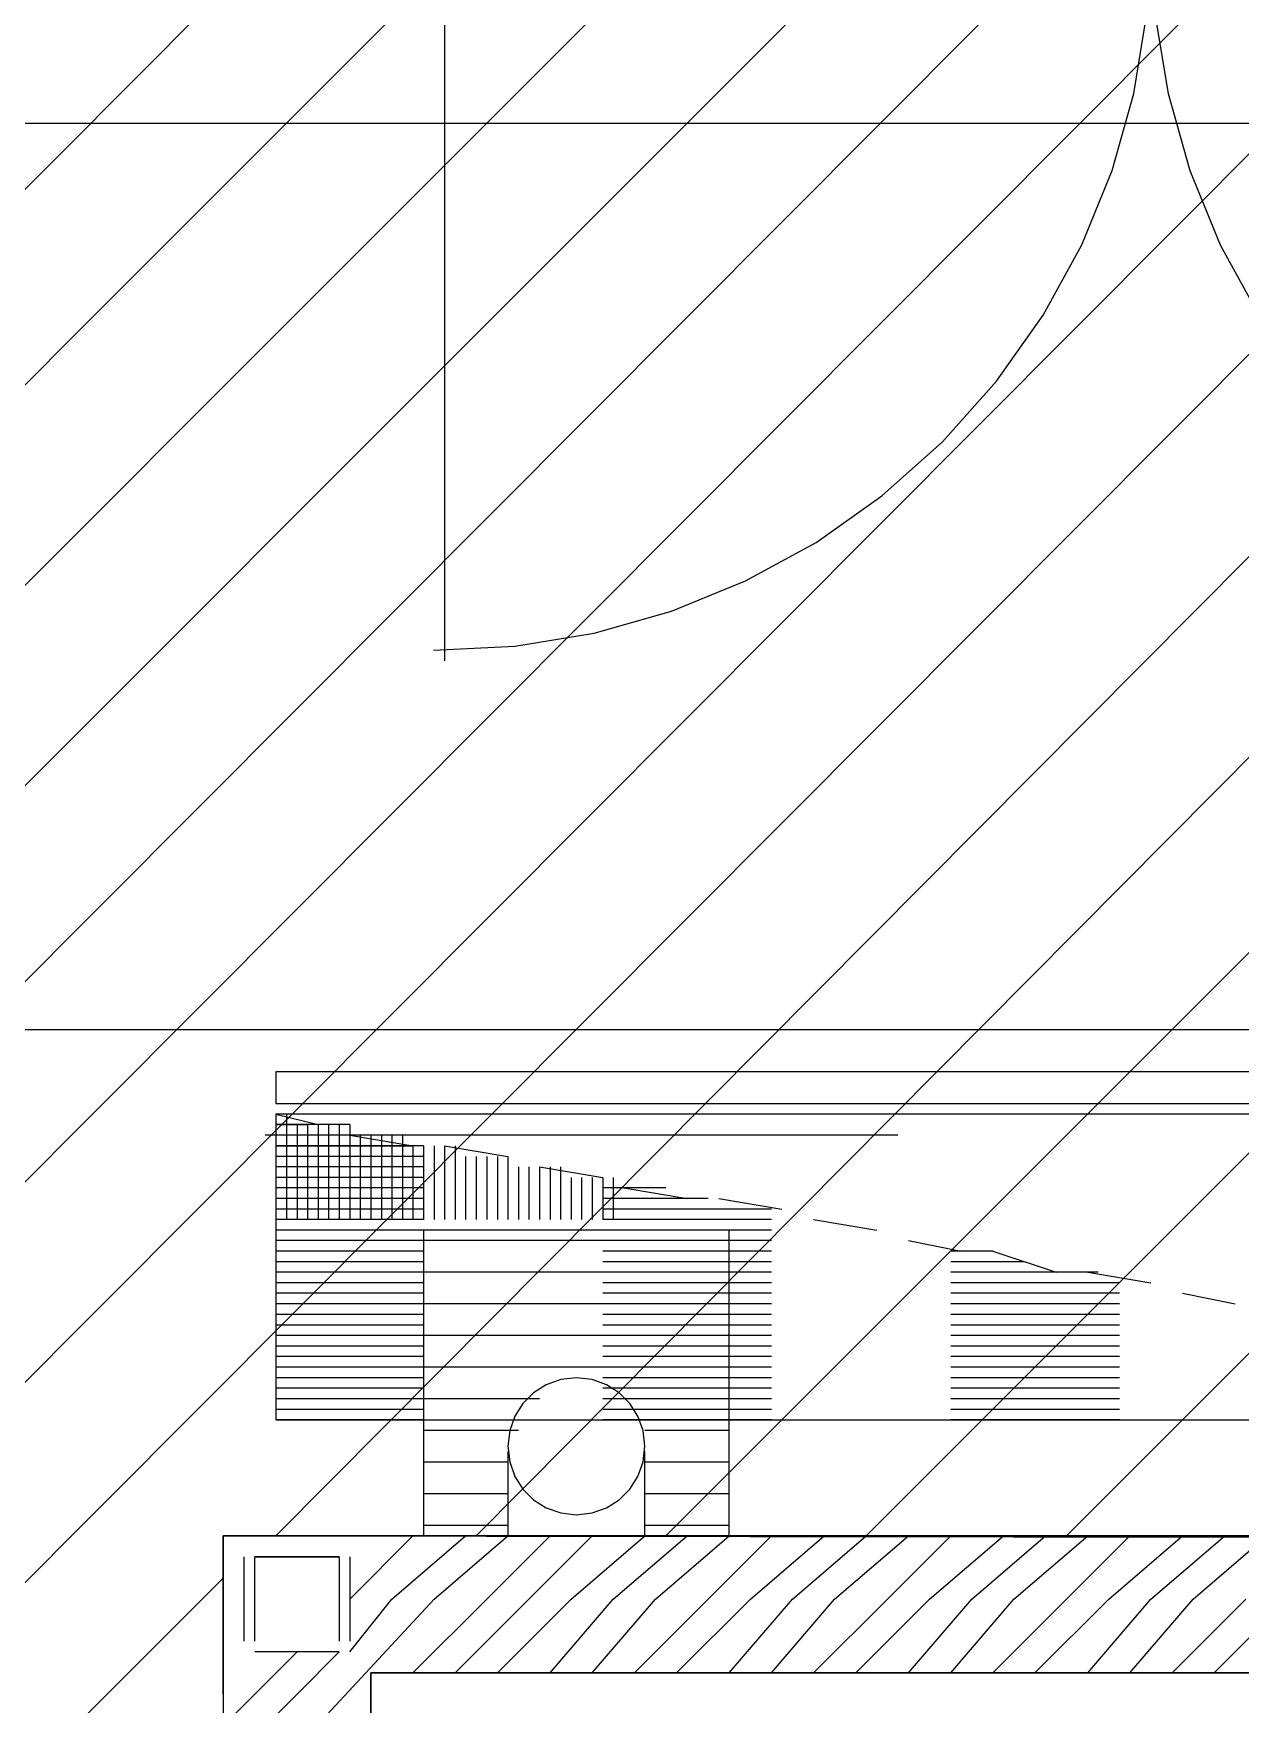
# Model space of a CAD drawing. Header units: metres. Extents: x 1 to 213, y 1 to 147.
# Drawn here: x 72.027 to 73.238, y 98.266 to 99.944 of the extents above; entities that cross this region are included whole.
import ezdxf

# ---------------------------------------------------------------- set-up
doc = ezdxf.new("R2010")
doc.units = ezdxf.units.M
doc.layers.add('00-BASE-ARQUITECTURA', color=8, linetype='Continuous')

msp = doc.modelspace()

# ---------------------------------------------------------------- linework, layer by layer
at = {"layer": '00-BASE-ARQUITECTURA'}
for points in [[(70.7249, 98.4884), (73.159, 100.9332)], [(70.7249, 98.2979), (73.3601, 100.9332)], [(70.7249, 98.0969), (73.5612, 100.9332)], [(70.7249, 97.8958), (73.7623, 100.9332)], [(70.7249, 97.6947), (73.9528, 100.9332)], [(70.7249, 97.4936), (73.9528, 100.7321)], [(70.7249, 97.2925), (73.9528, 100.531)], [(70.7249, 97.0915), (73.9528, 100.3299)], [(72.27, 98.4355), (73.9528, 100.1289)], [(72.4282, 99.3246), (72.5097, 99.3285), (72.5895, 99.3416), (72.6671, 99.3636), (72.7415, 99.3941), (72.8122, 99.4328), (72.8783, 99.4795), (72.9392, 99.5338), (72.9935, 99.5947), (73.0402, 99.6608), (73.0789, 99.7315), (73.1094, 99.8059), (73.1313, 99.8834), (73.1444, 99.9633), (73.1484, 100.0448)], [(73.1485, 100.0448), (73.1524, 99.9633), (73.1656, 99.8834), (73.1875, 99.8059), (73.218, 99.7315), (73.2567, 99.6608), (73.3034, 99.5947), (73.3577, 99.5338), (73.4186, 99.4795), (73.4847, 99.4328), (73.5554, 99.3941), (73.6298, 99.3636), (73.7073, 99.3416), (73.7872, 99.3285), (73.8687, 99.3246)], [(72.4394, 100.0336), (72.4394, 99.3139)], [(72.4711, 98.4355), (73.9528, 99.9278)], [(71.2223, 99.8537), (84.3456, 99.8537)], [(71.2223, 99.8537), (74.4184, 99.8537)], [(71.2223, 99.8537), (84.3456, 99.8537)], [(72.6616, 98.4355), (73.9528, 99.7267)], [(72.8627, 98.4355), (73.9528, 99.5256)], [(73.0638, 98.4355), (74.0692, 99.441)], [(77.6252, 98.9435), (70.9471, 98.9435)], [(72.27, 98.8589), (72.27, 98.8483), (72.27, 98.8377), (72.27, 98.8271), (72.27, 98.8165), (72.27, 98.8059), (72.27, 98.7954), (72.27, 98.7848), (72.27, 98.7742), (72.27, 98.7636), (72.27, 98.753)], [(72.27, 98.8589), (72.3124, 98.8483)], [(72.2806, 98.8589), (72.2806, 98.8483), (72.2806, 98.8377), (72.2806, 98.8271), (72.2806, 98.8165), (72.2806, 98.8059), (72.2806, 98.7954), (72.2806, 98.7848), (72.2806, 98.7742), (72.2806, 98.7636), (72.2806, 98.753)], [(72.2806, 98.8589), (72.2806, 98.8483), (72.2806, 98.8377), (72.2806, 98.8271), (72.2806, 98.8165), (72.2806, 98.8059), (72.2806, 98.7954), (72.2806, 98.7848), (72.2806, 98.7742), (72.2806, 98.7636), (72.2806, 98.753)], [(72.8944, 98.8377), (72.2594, 98.8377)], [(72.3441, 98.8483), (72.3335, 98.8483), (72.3229, 98.8483), (72.3124, 98.8483), (72.3018, 98.8483), (72.2912, 98.8483), (72.2806, 98.8483), (72.27, 98.8483), (72.2806, 98.8483), (72.2912, 98.8483), (72.3018, 98.8483)], [(72.3759, 98.8377), (72.3653, 98.8377), (72.3547, 98.8377), (72.3441, 98.8377), (72.3335, 98.8377), (72.3229, 98.8377), (72.3124, 98.8377), (72.3018, 98.8377), (72.2912, 98.8377), (72.2806, 98.8377), (72.27, 98.8377)], [(72.2912, 98.8483), (72.2912, 98.8377), (72.2912, 98.8271), (72.2912, 98.8165), (72.2912, 98.8059), (72.2912, 98.7954), (72.2912, 98.7848), (72.2912, 98.7742), (72.2912, 98.7636), (72.2912, 98.753)], [(72.3018, 98.8483), (72.3018, 98.8377), (72.3018, 98.8271), (72.3018, 98.8165), (72.3018, 98.8059), (72.3018, 98.7954), (72.3018, 98.7848), (72.3018, 98.7742), (72.3018, 98.7636), (72.3018, 98.753)], [(72.3018, 98.8483), (72.3018, 98.8377), (72.3018, 98.8271), (72.3018, 98.8165), (72.3018, 98.8059), (72.3018, 98.7954), (72.3018, 98.7848), (72.3018, 98.7742), (72.3018, 98.7636), (72.3018, 98.753)], [(72.3124, 98.8483), (72.3124, 98.8377), (72.3124, 98.8271), (72.3124, 98.8165), (72.3124, 98.8059), (72.3124, 98.7954), (72.3124, 98.7848), (72.3124, 98.7742), (72.3124, 98.7636), (72.3124, 98.753)], [(72.3229, 98.8483), (72.3229, 98.8377), (72.3229, 98.8271), (72.3229, 98.8165), (72.3229, 98.8059), (72.3229, 98.7954), (72.3229, 98.7848), (72.3229, 98.7742), (72.3229, 98.7636), (72.3229, 98.753)], [(72.3229, 98.8483), (72.3229, 98.8377), (72.3229, 98.8271), (72.3229, 98.8165), (72.3229, 98.8059), (72.3229, 98.7954), (72.3229, 98.7848), (72.3229, 98.7742), (72.3229, 98.7636), (72.3229, 98.753)], [(72.3335, 98.8483), (72.3335, 98.8377), (72.3335, 98.8271), (72.3335, 98.8165), (72.3335, 98.8059), (72.3335, 98.7954), (72.3335, 98.7848), (72.3335, 98.7742), (72.3335, 98.7636), (72.3335, 98.753)], [(72.3441, 98.8483), (72.3441, 98.8377), (72.3441, 98.8271), (72.3441, 98.8165), (72.3441, 98.8059), (72.3441, 98.7954), (72.3441, 98.7848), (72.3441, 98.7742), (72.3441, 98.7636), (72.3441, 98.753)], [(72.3441, 98.8377), (72.3441, 98.8271), (72.3441, 98.8165), (72.3441, 98.8059), (72.3441, 98.7954), (72.3441, 98.7848), (72.3441, 98.7742), (72.3441, 98.7636), (72.3441, 98.753)], [(72.3441, 98.8377), (72.4076, 98.8271)], [(72.3547, 98.8377), (72.3547, 98.8271), (72.3547, 98.8165), (72.3547, 98.8059), (72.3547, 98.7954), (72.3547, 98.7848), (72.3547, 98.7742), (72.3547, 98.7636), (72.3547, 98.753)], [(72.3653, 98.8377), (72.3653, 98.8271), (72.3653, 98.8165), (72.3653, 98.8059), (72.3653, 98.7954), (72.3653, 98.7848), (72.3653, 98.7742), (72.3653, 98.7636), (72.3653, 98.753)], [(72.3653, 98.8377), (72.3653, 98.8271), (72.3653, 98.8165), (72.3653, 98.8059), (72.3653, 98.7954), (72.3653, 98.7848), (72.3653, 98.7742), (72.3653, 98.7636), (72.3653, 98.753)], [(72.3759, 98.8377), (72.3759, 98.8271), (72.3759, 98.8165), (72.3759, 98.8059), (72.3759, 98.7954), (72.3759, 98.7848), (72.3759, 98.7742), (72.3759, 98.7636), (72.3759, 98.753)], [(72.3864, 98.8377), (72.3864, 98.8271), (72.3864, 98.8165), (72.3864, 98.8059), (72.3864, 98.7954), (72.3864, 98.7848), (72.3864, 98.7742), (72.3864, 98.7636), (72.3864, 98.753)], [(72.3864, 98.8377), (72.3864, 98.8271), (72.3864, 98.8165), (72.3864, 98.8059), (72.3864, 98.7954), (72.3864, 98.7848), (72.3864, 98.7742), (72.3864, 98.7636), (72.3864, 98.753)], [(72.397, 98.8377), (72.397, 98.8271), (72.397, 98.8165), (72.397, 98.8059), (72.397, 98.7954), (72.397, 98.7848), (72.397, 98.7742), (72.397, 98.7636), (72.397, 98.753)], [(72.4182, 98.8271), (72.4076, 98.8271), (72.397, 98.8271), (72.3864, 98.8271), (72.3759, 98.8271), (72.3653, 98.8271), (72.3547, 98.8271), (72.3441, 98.8271), (72.3335, 98.8271), (72.3229, 98.8271), (72.3124, 98.8271), (72.3018, 98.8271), (72.2912, 98.8271), (72.2806, 98.8271), (72.27, 98.8271), (72.2806, 98.8271), (72.2912, 98.8271), (72.3018, 98.8271), (72.3124, 98.8271), (72.3229, 98.8271), (72.3335, 98.8271), (72.3441, 98.8271), (72.3547, 98.8271), (72.3653, 98.8271), (72.3759, 98.8271), (72.3864, 98.8271), (72.397, 98.8271), (72.4076, 98.8271)], [(72.4076, 98.8271), (72.4076, 98.8165), (72.4076, 98.8059), (72.4076, 98.7954), (72.4076, 98.7848), (72.4076, 98.7742), (72.4076, 98.7636), (72.4076, 98.753)], [(72.4076, 98.8271), (72.4076, 98.8165), (72.4076, 98.8059), (72.4076, 98.7954), (72.4076, 98.7848), (72.4076, 98.7742), (72.4076, 98.7636), (72.4076, 98.753)], [(72.4182, 98.8271), (72.4182, 98.8165), (72.4182, 98.8059), (72.4182, 98.7954), (72.4182, 98.7848), (72.4182, 98.7742), (72.4182, 98.7636), (72.4182, 98.753)], [(72.4182, 98.8271), (72.4182, 98.8165), (72.4182, 98.8059), (72.4182, 98.7954), (72.4182, 98.7848), (72.4182, 98.7742), (72.4182, 98.7636), (72.4182, 98.753)], [(72.4288, 98.8271), (72.4288, 98.8165), (72.4288, 98.8059), (72.4288, 98.7954), (72.4288, 98.7848), (72.4288, 98.7742), (72.4288, 98.7636), (72.4288, 98.753)], [(72.4394, 98.8271), (72.4394, 98.8165), (72.4394, 98.8059), (72.4394, 98.7954), (72.4394, 98.7848), (72.4394, 98.7742), (72.4394, 98.7636), (72.4394, 98.753)], [(72.4394, 98.8271), (72.4394, 98.8165), (72.4394, 98.8059), (72.4394, 98.7954), (72.4394, 98.7848), (72.4394, 98.7742), (72.4394, 98.7636), (72.4394, 98.753)], [(72.4394, 98.8271), (72.5029, 98.8165)], [(72.4499, 98.8271), (72.4499, 98.8165), (72.4499, 98.8059), (72.4499, 98.7954), (72.4499, 98.7848), (72.4499, 98.7742), (72.4499, 98.7636), (72.4499, 98.753)], [(72.4182, 98.8165), (72.4076, 98.8165), (72.397, 98.8165), (72.3864, 98.8165), (72.3759, 98.8165), (72.3653, 98.8165), (72.3547, 98.8165), (72.3441, 98.8165), (72.3335, 98.8165), (72.3229, 98.8165), (72.3124, 98.8165), (72.3018, 98.8165), (72.2912, 98.8165), (72.2806, 98.8165), (72.27, 98.8165)], [(72.4182, 98.8059), (72.4076, 98.8059), (72.397, 98.8059), (72.3864, 98.8059), (72.3759, 98.8059), (72.3653, 98.8059), (72.3547, 98.8059), (72.3441, 98.8059), (72.3335, 98.8059), (72.3229, 98.8059), (72.3124, 98.8059), (72.3018, 98.8059), (72.2912, 98.8059), (72.2806, 98.8059), (72.27, 98.8059)], [(72.4182, 98.8059), (72.4076, 98.8059), (72.397, 98.8059), (72.3864, 98.8059), (72.3759, 98.8059), (72.3653, 98.8059), (72.3547, 98.8059), (72.3441, 98.8059), (72.3335, 98.8059), (72.3229, 98.8059), (72.3124, 98.8059), (72.3018, 98.8059), (72.2912, 98.8059), (72.2806, 98.8059), (72.27, 98.8059)], [(72.4605, 98.8165), (72.4605, 98.8059), (72.4605, 98.7954), (72.4605, 98.7848), (72.4605, 98.7742), (72.4605, 98.7636), (72.4605, 98.753)], [(72.4605, 98.8165), (72.4605, 98.8059), (72.4605, 98.7954), (72.4605, 98.7848), (72.4605, 98.7742), (72.4605, 98.7636), (72.4605, 98.753)], [(72.4711, 98.8165), (72.4711, 98.8059), (72.4711, 98.7954), (72.4711, 98.7848), (72.4711, 98.7742), (72.4711, 98.7636), (72.4711, 98.753)], [(72.4817, 98.8165), (72.4817, 98.8059), (72.4817, 98.7954), (72.4817, 98.7848), (72.4817, 98.7742), (72.4817, 98.7636), (72.4817, 98.753)], [(72.4817, 98.8165), (72.4817, 98.8059), (72.4817, 98.7954), (72.4817, 98.7848), (72.4817, 98.7742), (72.4817, 98.7636), (72.4817, 98.753)], [(72.4923, 98.8165), (72.4923, 98.8059), (72.4923, 98.7954), (72.4923, 98.7848), (72.4923, 98.7742), (72.4923, 98.7636), (72.4923, 98.753)], [(72.5029, 98.8165), (72.5029, 98.8059), (72.5029, 98.7954), (72.5029, 98.7848), (72.5029, 98.7742), (72.5029, 98.7636), (72.5029, 98.753)], [(72.5029, 98.8059), (72.5029, 98.7954), (72.5029, 98.7848), (72.5029, 98.7742), (72.5029, 98.7636), (72.5029, 98.753)], [(72.5134, 98.8059), (72.5134, 98.7954), (72.5134, 98.7848), (72.5134, 98.7742), (72.5134, 98.7636), (72.5134, 98.753)], [(72.524, 98.8059), (72.524, 98.7954), (72.524, 98.7848), (72.524, 98.7742), (72.524, 98.7636), (72.524, 98.753)], [(72.524, 98.8059), (72.524, 98.7954), (72.524, 98.7848), (72.524, 98.7742), (72.524, 98.7636), (72.524, 98.753)], [(72.5346, 98.8059), (72.5346, 98.7954), (72.5346, 98.7848), (72.5346, 98.7742), (72.5346, 98.7636), (72.5346, 98.753)], [(72.5346, 98.8059), (72.5981, 98.7954)], [(72.5452, 98.8059), (72.5452, 98.7954), (72.5452, 98.7848), (72.5452, 98.7742), (72.5452, 98.7636), (72.5452, 98.753)], [(72.5452, 98.8059), (72.5452, 98.7954), (72.5452, 98.7848), (72.5452, 98.7742), (72.5452, 98.7636), (72.5452, 98.753)], [(72.5558, 98.8059), (72.5558, 98.7954), (72.5558, 98.7848), (72.5558, 98.7742), (72.5558, 98.7636), (72.5558, 98.753)], [(72.4182, 98.7954), (72.4076, 98.7954), (72.397, 98.7954), (72.3864, 98.7954), (72.3759, 98.7954), (72.3653, 98.7954), (72.3547, 98.7954), (72.3441, 98.7954), (72.3335, 98.7954), (72.3229, 98.7954), (72.3124, 98.7954), (72.3018, 98.7954), (72.2912, 98.7954), (72.2806, 98.7954), (72.27, 98.7954)], [(72.5664, 98.7954), (72.5664, 98.7848), (72.5664, 98.7742), (72.5664, 98.7636), (72.5664, 98.753)], [(72.5664, 98.7954), (72.5664, 98.7848), (72.5664, 98.7742), (72.5664, 98.7636), (72.5664, 98.753)], [(72.5769, 98.7954), (72.5769, 98.7848), (72.5769, 98.7742), (72.5769, 98.7636), (72.5769, 98.753)], [(72.5875, 98.7954), (72.5875, 98.7848), (72.5875, 98.7742), (72.5875, 98.7636), (72.5875, 98.753)], [(72.5875, 98.7954), (72.5875, 98.7848), (72.5875, 98.7742), (72.5875, 98.7636), (72.5875, 98.753)], [(72.5981, 98.7954), (72.5981, 98.7848), (72.5981, 98.7742), (72.5981, 98.7636), (72.5981, 98.753)], [(72.6087, 98.7954), (72.6087, 98.7848), (72.6087, 98.7742), (72.6087, 98.7636), (72.6087, 98.753)], [(72.6087, 98.7954), (72.6087, 98.7848), (72.6087, 98.7742), (72.6087, 98.7636), (72.6087, 98.753)], [(72.4182, 98.7848), (72.4076, 98.7848), (72.397, 98.7848), (72.3864, 98.7848), (72.3759, 98.7848), (72.3653, 98.7848), (72.3547, 98.7848), (72.3441, 98.7848), (72.3335, 98.7848), (72.3229, 98.7848), (72.3124, 98.7848), (72.3018, 98.7848), (72.2912, 98.7848), (72.2806, 98.7848), (72.27, 98.7848)], [(72.4182, 98.7848), (72.4076, 98.7848), (72.397, 98.7848), (72.3864, 98.7848), (72.3759, 98.7848), (72.3653, 98.7848), (72.3547, 98.7848), (72.3441, 98.7848), (72.3335, 98.7848), (72.3229, 98.7848), (72.3124, 98.7848), (72.3018, 98.7848), (72.2912, 98.7848), (72.2806, 98.7848), (72.27, 98.7848)], [(72.4182, 98.7742), (72.4076, 98.7742), (72.397, 98.7742), (72.3864, 98.7742), (72.3759, 98.7742), (72.3653, 98.7742), (72.3547, 98.7742), (72.3441, 98.7742), (72.3335, 98.7742), (72.3229, 98.7742), (72.3124, 98.7742), (72.3018, 98.7742), (72.2912, 98.7742), (72.2806, 98.7742), (72.27, 98.7742)], [(72.6616, 98.7848), (72.651, 98.7848), (72.6404, 98.7848), (72.6299, 98.7848), (72.6193, 98.7848), (72.6087, 98.7848), (72.5981, 98.7848)], [(72.7039, 98.7742), (72.6934, 98.7742), (72.6828, 98.7742), (72.6722, 98.7742), (72.6616, 98.7742), (72.651, 98.7742), (72.6404, 98.7742), (72.6299, 98.7742), (72.6193, 98.7742), (72.6087, 98.7742), (72.5981, 98.7742)], [(72.6193, 98.7848), (72.6828, 98.7742)], [(72.7145, 98.7742), (72.778, 98.7636)], [(72.4182, 98.7636), (72.4076, 98.7636), (72.397, 98.7636), (72.3864, 98.7636), (72.3759, 98.7636), (72.3653, 98.7636), (72.3547, 98.7636), (72.3441, 98.7636), (72.3335, 98.7636), (72.3229, 98.7636), (72.3124, 98.7636), (72.3018, 98.7636), (72.2912, 98.7636), (72.2806, 98.7636), (72.27, 98.7636)], [(72.4182, 98.7636), (72.4076, 98.7636), (72.397, 98.7636), (72.3864, 98.7636), (72.3759, 98.7636), (72.3653, 98.7636), (72.3547, 98.7636), (72.3441, 98.7636), (72.3335, 98.7636), (72.3229, 98.7636), (72.3124, 98.7636), (72.3018, 98.7636), (72.2912, 98.7636), (72.2806, 98.7636), (72.27, 98.7636)], [(72.4182, 98.753), (72.4076, 98.753), (72.397, 98.753), (72.3864, 98.753), (72.3759, 98.753), (72.3653, 98.753), (72.3547, 98.753), (72.3441, 98.753), (72.3335, 98.753), (72.3229, 98.753), (72.3124, 98.753), (72.3018, 98.753), (72.2912, 98.753), (72.2806, 98.753), (72.27, 98.753)], [(72.7674, 98.7636), (72.7569, 98.7636), (72.7463, 98.7636), (72.7357, 98.7636), (72.7251, 98.7636), (72.7145, 98.7636), (72.7039, 98.7636), (72.6934, 98.7636), (72.6828, 98.7636), (72.6722, 98.7636), (72.6616, 98.7636), (72.651, 98.7636), (72.6404, 98.7636), (72.6299, 98.7636), (72.6193, 98.7636), (72.6087, 98.7636), (72.5981, 98.7636)], [(72.7357, 98.7636), (72.7251, 98.7636), (72.7145, 98.7636), (72.7039, 98.7636), (72.6934, 98.7636), (72.6828, 98.7636), (72.6722, 98.7636), (72.6616, 98.7636), (72.651, 98.7636), (72.6404, 98.7636), (72.6299, 98.7636), (72.6193, 98.7636), (72.6087, 98.7636), (72.5981, 98.7636)], [(72.7674, 98.753), (72.7569, 98.753), (72.7463, 98.753), (72.7357, 98.753), (72.7251, 98.753), (72.7145, 98.753), (72.7039, 98.753), (72.6934, 98.753), (72.6828, 98.753), (72.6722, 98.753), (72.6616, 98.753), (72.651, 98.753), (72.6404, 98.753), (72.6299, 98.753), (72.6193, 98.753), (72.6087, 98.753), (72.5981, 98.753)], [(72.8098, 98.753), (72.8733, 98.7424)], [(72.4182, 98.7424), (72.4076, 98.7424), (72.397, 98.7424), (72.3864, 98.7424), (72.3759, 98.7424), (72.3653, 98.7424), (72.3547, 98.7424), (72.3441, 98.7424), (72.3335, 98.7424), (72.3229, 98.7424), (72.3124, 98.7424), (72.3018, 98.7424), (72.2912, 98.7424), (72.2806, 98.7424), (72.27, 98.7424)], [(72.4182, 98.7424), (72.4076, 98.7424), (72.397, 98.7424), (72.3864, 98.7424), (72.3759, 98.7424), (72.3653, 98.7424), (72.3547, 98.7424), (72.3441, 98.7424), (72.3335, 98.7424), (72.3229, 98.7424), (72.3124, 98.7424), (72.3018, 98.7424), (72.2912, 98.7424), (72.2806, 98.7424), (72.27, 98.7424)], [(72.7674, 98.7424), (72.7569, 98.7424), (72.7463, 98.7424), (72.7357, 98.7424), (72.7251, 98.7424), (72.7145, 98.7424), (72.7039, 98.7424), (72.6934, 98.7424), (72.6828, 98.7424), (72.6722, 98.7424), (72.6616, 98.7424), (72.651, 98.7424), (72.6404, 98.7424), (72.6299, 98.7424), (72.6193, 98.7424), (72.6087, 98.7424), (72.5981, 98.7424)], [(72.7674, 98.7424), (72.7569, 98.7424), (72.7463, 98.7424), (72.7357, 98.7424), (72.7251, 98.7424), (72.7145, 98.7424), (72.7039, 98.7424), (72.6934, 98.7424), (72.6828, 98.7424), (72.6722, 98.7424), (72.6616, 98.7424), (72.651, 98.7424), (72.6404, 98.7424), (72.6299, 98.7424), (72.6193, 98.7424), (72.6087, 98.7424), (72.5981, 98.7424)], [(72.4182, 98.7319), (72.4076, 98.7319), (72.397, 98.7319), (72.3864, 98.7319), (72.3759, 98.7319), (72.3653, 98.7319), (72.3547, 98.7319), (72.3441, 98.7319), (72.3335, 98.7319), (72.3229, 98.7319), (72.3124, 98.7319), (72.3018, 98.7319), (72.2912, 98.7319), (72.2806, 98.7319), (72.27, 98.7319)], [(72.4182, 98.7213), (72.4076, 98.7213), (72.397, 98.7213), (72.3864, 98.7213), (72.3759, 98.7213), (72.3653, 98.7213), (72.3547, 98.7213), (72.3441, 98.7213), (72.3335, 98.7213), (72.3229, 98.7213), (72.3124, 98.7213), (72.3018, 98.7213), (72.2912, 98.7213), (72.2806, 98.7213), (72.27, 98.7213)], [(72.4182, 98.7213), (72.4076, 98.7213), (72.397, 98.7213), (72.3864, 98.7213), (72.3759, 98.7213), (72.3653, 98.7213), (72.3547, 98.7213), (72.3441, 98.7213), (72.3335, 98.7213), (72.3229, 98.7213), (72.3124, 98.7213), (72.3018, 98.7213), (72.2912, 98.7213), (72.2806, 98.7213), (72.27, 98.7213)], [(72.7251, 98.7319), (72.4182, 98.7319)], [(72.7674, 98.7319), (72.7569, 98.7319), (72.7463, 98.7319), (72.7357, 98.7319), (72.7251, 98.7319), (72.7145, 98.7319), (72.7039, 98.7319), (72.6934, 98.7319), (72.6828, 98.7319), (72.6722, 98.7319), (72.6616, 98.7319), (72.651, 98.7319), (72.6404, 98.7319), (72.6299, 98.7319), (72.6193, 98.7319), (72.6087, 98.7319), (72.5981, 98.7319)], [(72.7674, 98.7213), (72.7569, 98.7213), (72.7463, 98.7213), (72.7357, 98.7213), (72.7251, 98.7213), (72.7145, 98.7213), (72.7039, 98.7213), (72.6934, 98.7213), (72.6828, 98.7213), (72.6722, 98.7213), (72.6616, 98.7213), (72.651, 98.7213), (72.6404, 98.7213), (72.6299, 98.7213), (72.6193, 98.7213), (72.6087, 98.7213), (72.5981, 98.7213)], [(72.7674, 98.7213), (72.7569, 98.7213), (72.7463, 98.7213), (72.7357, 98.7213), (72.7251, 98.7213), (72.7145, 98.7213), (72.7039, 98.7213), (72.6934, 98.7213), (72.6828, 98.7213), (72.6722, 98.7213), (72.6616, 98.7213), (72.651, 98.7213), (72.6404, 98.7213), (72.6299, 98.7213), (72.6193, 98.7213), (72.6087, 98.7213), (72.5981, 98.7213)], [(72.905, 98.7319), (72.9579, 98.7213)], [(72.9897, 98.7213), (72.9791, 98.7213), (72.9685, 98.7213), (72.9579, 98.7213), (72.9474, 98.7213)], [(72.9897, 98.7213), (73.0532, 98.7001)], [(72.4182, 98.7107), (72.4076, 98.7107), (72.397, 98.7107), (72.3864, 98.7107), (72.3759, 98.7107), (72.3653, 98.7107), (72.3547, 98.7107), (72.3441, 98.7107), (72.3335, 98.7107), (72.3229, 98.7107), (72.3124, 98.7107), (72.3018, 98.7107), (72.2912, 98.7107), (72.2806, 98.7107), (72.27, 98.7107)], [(72.7674, 98.7107), (72.7569, 98.7107), (72.7463, 98.7107), (72.7357, 98.7107), (72.7251, 98.7107), (72.7145, 98.7107), (72.7039, 98.7107), (72.6934, 98.7107), (72.6828, 98.7107), (72.6722, 98.7107), (72.6616, 98.7107), (72.651, 98.7107), (72.6404, 98.7107), (72.6299, 98.7107), (72.6193, 98.7107), (72.6087, 98.7107), (72.5981, 98.7107)], [(73.0214, 98.7107), (73.0109, 98.7107), (73.0003, 98.7107), (72.9897, 98.7107), (72.9791, 98.7107), (72.9685, 98.7107), (72.9579, 98.7107), (72.9474, 98.7107)], [(72.4182, 98.7001), (72.4076, 98.7001), (72.397, 98.7001), (72.3864, 98.7001), (72.3759, 98.7001), (72.3653, 98.7001), (72.3547, 98.7001), (72.3441, 98.7001), (72.3335, 98.7001), (72.3229, 98.7001), (72.3124, 98.7001), (72.3018, 98.7001), (72.2912, 98.7001), (72.2806, 98.7001), (72.27, 98.7001)], [(72.4182, 98.7001), (72.4076, 98.7001), (72.397, 98.7001), (72.3864, 98.7001), (72.3759, 98.7001), (72.3653, 98.7001), (72.3547, 98.7001), (72.3441, 98.7001), (72.3335, 98.7001), (72.3229, 98.7001), (72.3124, 98.7001), (72.3018, 98.7001), (72.2912, 98.7001), (72.2806, 98.7001), (72.27, 98.7001)], [(72.4182, 98.6895), (72.4076, 98.6895), (72.397, 98.6895), (72.3864, 98.6895), (72.3759, 98.6895), (72.3653, 98.6895), (72.3547, 98.6895), (72.3441, 98.6895), (72.3335, 98.6895), (72.3229, 98.6895), (72.3124, 98.6895), (72.3018, 98.6895), (72.2912, 98.6895), (72.2806, 98.6895), (72.27, 98.6895)], [(72.7251, 98.7001), (72.4182, 98.7001)], [(72.7674, 98.7001), (72.7569, 98.7001), (72.7463, 98.7001), (72.7357, 98.7001), (72.7251, 98.7001), (72.7145, 98.7001), (72.7039, 98.7001), (72.6934, 98.7001), (72.6828, 98.7001), (72.6722, 98.7001), (72.6616, 98.7001), (72.651, 98.7001), (72.6404, 98.7001), (72.6299, 98.7001), (72.6193, 98.7001), (72.6087, 98.7001), (72.5981, 98.7001)], [(72.7674, 98.7001), (72.7569, 98.7001), (72.7463, 98.7001), (72.7357, 98.7001), (72.7251, 98.7001), (72.7145, 98.7001), (72.7039, 98.7001), (72.6934, 98.7001), (72.6828, 98.7001), (72.6722, 98.7001), (72.6616, 98.7001), (72.651, 98.7001), (72.6404, 98.7001), (72.6299, 98.7001), (72.6193, 98.7001), (72.6087, 98.7001), (72.5981, 98.7001)], [(72.7674, 98.6895), (72.7569, 98.6895), (72.7463, 98.6895), (72.7357, 98.6895), (72.7251, 98.6895), (72.7145, 98.6895), (72.7039, 98.6895), (72.6934, 98.6895), (72.6828, 98.6895), (72.6722, 98.6895), (72.6616, 98.6895), (72.651, 98.6895), (72.6404, 98.6895), (72.6299, 98.6895), (72.6193, 98.6895), (72.6087, 98.6895), (72.5981, 98.6895)], [(73.0955, 98.7001), (73.0849, 98.7001), (73.0744, 98.7001), (73.0638, 98.7001), (73.0532, 98.7001), (73.0426, 98.7001), (73.032, 98.7001), (73.0214, 98.7001), (73.0109, 98.7001), (73.0003, 98.7001), (72.9897, 98.7001), (72.9791, 98.7001), (72.9685, 98.7001), (72.9579, 98.7001), (72.9474, 98.7001)], [(73.0638, 98.7001), (73.0532, 98.7001), (73.0426, 98.7001), (73.032, 98.7001), (73.0214, 98.7001), (73.0109, 98.7001), (73.0003, 98.7001), (72.9897, 98.7001), (72.9791, 98.7001), (72.9685, 98.7001), (72.9579, 98.7001), (72.9474, 98.7001)], [(73.1167, 98.6895), (73.1061, 98.6895), (73.0955, 98.6895), (73.0849, 98.6895), (73.0744, 98.6895), (73.0638, 98.6895), (73.0532, 98.6895), (73.0426, 98.6895), (73.032, 98.6895), (73.0214, 98.6895), (73.0109, 98.6895), (73.0003, 98.6895), (72.9897, 98.6895), (72.9791, 98.6895), (72.9685, 98.6895), (72.9579, 98.6895), (72.9474, 98.6895)], [(73.0849, 98.7001), (73.1484, 98.6895)], [(72.4182, 98.679), (72.4076, 98.679), (72.397, 98.679), (72.3864, 98.679), (72.3759, 98.679), (72.3653, 98.679), (72.3547, 98.679), (72.3441, 98.679), (72.3335, 98.679), (72.3229, 98.679), (72.3124, 98.679), (72.3018, 98.679), (72.2912, 98.679), (72.2806, 98.679), (72.27, 98.679)], [(72.4182, 98.679), (72.4076, 98.679), (72.397, 98.679), (72.3864, 98.679), (72.3759, 98.679), (72.3653, 98.679), (72.3547, 98.679), (72.3441, 98.679), (72.3335, 98.679), (72.3229, 98.679), (72.3124, 98.679), (72.3018, 98.679), (72.2912, 98.679), (72.2806, 98.679), (72.27, 98.679)], [(72.4182, 98.6684), (72.4076, 98.6684), (72.397, 98.6684), (72.3864, 98.6684), (72.3759, 98.6684), (72.3653, 98.6684), (72.3547, 98.6684), (72.3441, 98.6684), (72.3335, 98.6684), (72.3229, 98.6684), (72.3124, 98.6684), (72.3018, 98.6684), (72.2912, 98.6684), (72.2806, 98.6684), (72.27, 98.6684)], [(72.7251, 98.6684), (72.4182, 98.6684)], [(72.7674, 98.679), (72.7569, 98.679), (72.7463, 98.679), (72.7357, 98.679), (72.7251, 98.679), (72.7145, 98.679), (72.7039, 98.679), (72.6934, 98.679), (72.6828, 98.679), (72.6722, 98.679), (72.6616, 98.679), (72.651, 98.679), (72.6404, 98.679), (72.6299, 98.679), (72.6193, 98.679), (72.6087, 98.679), (72.5981, 98.679)], [(72.7674, 98.679), (72.7569, 98.679), (72.7463, 98.679), (72.7357, 98.679), (72.7251, 98.679), (72.7145, 98.679), (72.7039, 98.679), (72.6934, 98.679), (72.6828, 98.679), (72.6722, 98.679), (72.6616, 98.679), (72.651, 98.679), (72.6404, 98.679), (72.6299, 98.679), (72.6193, 98.679), (72.6087, 98.679), (72.5981, 98.679)], [(72.7674, 98.6684), (72.7569, 98.6684), (72.7463, 98.6684), (72.7357, 98.6684), (72.7251, 98.6684), (72.7145, 98.6684), (72.7039, 98.6684), (72.6934, 98.6684), (72.6828, 98.6684), (72.6722, 98.6684), (72.6616, 98.6684), (72.651, 98.6684), (72.6404, 98.6684), (72.6299, 98.6684), (72.6193, 98.6684), (72.6087, 98.6684), (72.5981, 98.6684)], [(73.1167, 98.679), (73.1061, 98.679), (73.0955, 98.679), (73.0849, 98.679), (73.0744, 98.679), (73.0638, 98.679), (73.0532, 98.679), (73.0426, 98.679), (73.032, 98.679), (73.0214, 98.679), (73.0109, 98.679), (73.0003, 98.679), (72.9897, 98.679), (72.9791, 98.679), (72.9685, 98.679), (72.9579, 98.679), (72.9474, 98.679)], [(73.1167, 98.679), (73.1061, 98.679), (73.0955, 98.679), (73.0849, 98.679), (73.0744, 98.679), (73.0638, 98.679), (73.0532, 98.679), (73.0426, 98.679), (73.032, 98.679), (73.0214, 98.679), (73.0109, 98.679), (73.0003, 98.679), (72.9897, 98.679), (72.9791, 98.679), (72.9685, 98.679), (72.9579, 98.679), (72.9474, 98.679)], [(73.1167, 98.6684), (73.1061, 98.6684), (73.0955, 98.6684), (73.0849, 98.6684), (73.0744, 98.6684), (73.0638, 98.6684), (73.0532, 98.6684), (73.0426, 98.6684), (73.032, 98.6684), (73.0214, 98.6684), (73.0109, 98.6684), (73.0003, 98.6684), (72.9897, 98.6684), (72.9791, 98.6684), (72.9685, 98.6684), (72.9579, 98.6684), (72.9474, 98.6684)], [(73.1802, 98.679), (73.2331, 98.6684)], [(72.4182, 98.6578), (72.4076, 98.6578), (72.397, 98.6578), (72.3864, 98.6578), (72.3759, 98.6578), (72.3653, 98.6578), (72.3547, 98.6578), (72.3441, 98.6578), (72.3335, 98.6578), (72.3229, 98.6578), (72.3124, 98.6578), (72.3018, 98.6578), (72.2912, 98.6578), (72.2806, 98.6578), (72.27, 98.6578)], [(72.4182, 98.6578), (72.4076, 98.6578), (72.397, 98.6578), (72.3864, 98.6578), (72.3759, 98.6578), (72.3653, 98.6578), (72.3547, 98.6578), (72.3441, 98.6578), (72.3335, 98.6578), (72.3229, 98.6578), (72.3124, 98.6578), (72.3018, 98.6578), (72.2912, 98.6578), (72.2806, 98.6578), (72.27, 98.6578)], [(72.7674, 98.6578), (72.7569, 98.6578), (72.7463, 98.6578), (72.7357, 98.6578), (72.7251, 98.6578), (72.7145, 98.6578), (72.7039, 98.6578), (72.6934, 98.6578), (72.6828, 98.6578), (72.6722, 98.6578), (72.6616, 98.6578), (72.651, 98.6578), (72.6404, 98.6578), (72.6299, 98.6578), (72.6193, 98.6578), (72.6087, 98.6578), (72.5981, 98.6578)], [(72.7674, 98.6578), (72.7569, 98.6578), (72.7463, 98.6578), (72.7357, 98.6578), (72.7251, 98.6578), (72.7145, 98.6578), (72.7039, 98.6578), (72.6934, 98.6578), (72.6828, 98.6578), (72.6722, 98.6578), (72.6616, 98.6578), (72.651, 98.6578), (72.6404, 98.6578), (72.6299, 98.6578), (72.6193, 98.6578), (72.6087, 98.6578), (72.5981, 98.6578)], [(73.1167, 98.6578), (73.1061, 98.6578), (73.0955, 98.6578), (73.0849, 98.6578), (73.0744, 98.6578), (73.0638, 98.6578), (73.0532, 98.6578), (73.0426, 98.6578), (73.032, 98.6578), (73.0214, 98.6578), (73.0109, 98.6578), (73.0003, 98.6578), (72.9897, 98.6578), (72.9791, 98.6578), (72.9685, 98.6578), (72.9579, 98.6578), (72.9474, 98.6578)], [(73.1167, 98.6578), (73.1061, 98.6578), (73.0955, 98.6578), (73.0849, 98.6578), (73.0744, 98.6578), (73.0638, 98.6578), (73.0532, 98.6578), (73.0426, 98.6578), (73.032, 98.6578), (73.0214, 98.6578), (73.0109, 98.6578), (73.0003, 98.6578), (72.9897, 98.6578), (72.9791, 98.6578), (72.9685, 98.6578), (72.9579, 98.6578), (72.9474, 98.6578)], [(72.4182, 98.6472), (72.4076, 98.6472), (72.397, 98.6472), (72.3864, 98.6472), (72.3759, 98.6472), (72.3653, 98.6472), (72.3547, 98.6472), (72.3441, 98.6472), (72.3335, 98.6472), (72.3229, 98.6472), (72.3124, 98.6472), (72.3018, 98.6472), (72.2912, 98.6472), (72.2806, 98.6472), (72.27, 98.6472)], [(72.4182, 98.6366), (72.4076, 98.6366), (72.397, 98.6366), (72.3864, 98.6366), (72.3759, 98.6366), (72.3653, 98.6366), (72.3547, 98.6366), (72.3441, 98.6366), (72.3335, 98.6366), (72.3229, 98.6366), (72.3124, 98.6366), (72.3018, 98.6366), (72.2912, 98.6366), (72.2806, 98.6366), (72.27, 98.6366)], [(72.4182, 98.6366), (72.4076, 98.6366), (72.397, 98.6366), (72.3864, 98.6366), (72.3759, 98.6366), (72.3653, 98.6366), (72.3547, 98.6366), (72.3441, 98.6366), (72.3335, 98.6366), (72.3229, 98.6366), (72.3124, 98.6366), (72.3018, 98.6366), (72.2912, 98.6366), (72.2806, 98.6366), (72.27, 98.6366)], [(72.7251, 98.6366), (72.6934, 98.6366), (72.4182, 98.6366)], [(72.7674, 98.6472), (72.7569, 98.6472), (72.7463, 98.6472), (72.7357, 98.6472), (72.7251, 98.6472), (72.7145, 98.6472), (72.7039, 98.6472), (72.6934, 98.6472), (72.6828, 98.6472), (72.6722, 98.6472), (72.6616, 98.6472), (72.651, 98.6472), (72.6404, 98.6472), (72.6299, 98.6472), (72.6193, 98.6472), (72.6087, 98.6472), (72.5981, 98.6472)], [(72.7674, 98.6366), (72.7569, 98.6366), (72.7463, 98.6366), (72.7357, 98.6366), (72.7251, 98.6366), (72.7145, 98.6366), (72.7039, 98.6366), (72.6934, 98.6366), (72.6828, 98.6366), (72.6722, 98.6366), (72.6616, 98.6366), (72.651, 98.6366), (72.6404, 98.6366), (72.6299, 98.6366), (72.6193, 98.6366), (72.6087, 98.6366), (72.5981, 98.6366)], [(72.7674, 98.6366), (72.7569, 98.6366), (72.7463, 98.6366), (72.7357, 98.6366), (72.7251, 98.6366), (72.7145, 98.6366), (72.7039, 98.6366), (72.6934, 98.6366), (72.6828, 98.6366), (72.6722, 98.6366), (72.6616, 98.6366), (72.651, 98.6366), (72.6404, 98.6366), (72.6299, 98.6366), (72.6193, 98.6366), (72.6087, 98.6366), (72.5981, 98.6366)], [(73.1167, 98.6472), (73.1061, 98.6472), (73.0955, 98.6472), (73.0849, 98.6472), (73.0744, 98.6472), (73.0638, 98.6472), (73.0532, 98.6472), (73.0426, 98.6472), (73.032, 98.6472), (73.0214, 98.6472), (73.0109, 98.6472), (73.0003, 98.6472), (72.9897, 98.6472), (72.9791, 98.6472), (72.9685, 98.6472), (72.9579, 98.6472), (72.9474, 98.6472)], [(73.1167, 98.6366), (73.1061, 98.6366), (73.0955, 98.6366), (73.0849, 98.6366), (73.0744, 98.6366), (73.0638, 98.6366), (73.0532, 98.6366), (73.0426, 98.6366), (73.032, 98.6366), (73.0214, 98.6366), (73.0109, 98.6366), (73.0003, 98.6366), (72.9897, 98.6366), (72.9791, 98.6366), (72.9685, 98.6366), (72.9579, 98.6366), (72.9474, 98.6366)], [(73.1167, 98.6366), (73.1061, 98.6366), (73.0955, 98.6366), (73.0849, 98.6366), (73.0744, 98.6366), (73.0638, 98.6366), (73.0532, 98.6366), (73.0426, 98.6366), (73.032, 98.6366), (73.0214, 98.6366), (73.0109, 98.6366), (73.0003, 98.6366), (72.9897, 98.6366), (72.9791, 98.6366), (72.9685, 98.6366), (72.9579, 98.6366), (72.9474, 98.6366)], [(72.4182, 98.626), (72.4076, 98.626), (72.397, 98.626), (72.3864, 98.626), (72.3759, 98.626), (72.3653, 98.626), (72.3547, 98.626), (72.3441, 98.626), (72.3335, 98.626), (72.3229, 98.626), (72.3124, 98.626), (72.3018, 98.626), (72.2912, 98.626), (72.2806, 98.626), (72.27, 98.626)], [(72.7674, 98.626), (72.7569, 98.626), (72.7463, 98.626), (72.7357, 98.626), (72.7251, 98.626), (72.7145, 98.626), (72.7039, 98.626), (72.6934, 98.626), (72.6828, 98.626), (72.6722, 98.626), (72.6616, 98.626), (72.651, 98.626), (72.6404, 98.626), (72.6299, 98.626), (72.6193, 98.626), (72.6087, 98.626), (72.5981, 98.626)], [(73.1167, 98.626), (73.1061, 98.626), (73.0955, 98.626), (73.0849, 98.626), (73.0744, 98.626), (73.0638, 98.626), (73.0532, 98.626), (73.0426, 98.626), (73.032, 98.626), (73.0214, 98.626), (73.0109, 98.626), (73.0003, 98.626), (72.9897, 98.626), (72.9791, 98.626), (72.9685, 98.626), (72.9579, 98.626), (72.9474, 98.626)], [(72.4182, 98.6155), (72.4076, 98.6155), (72.397, 98.6155), (72.3864, 98.6155), (72.3759, 98.6155), (72.3653, 98.6155), (72.3547, 98.6155), (72.3441, 98.6155), (72.3335, 98.6155), (72.3229, 98.6155), (72.3124, 98.6155), (72.3018, 98.6155), (72.2912, 98.6155), (72.2806, 98.6155), (72.27, 98.6155)], [(72.4182, 98.6155), (72.4076, 98.6155), (72.397, 98.6155), (72.3864, 98.6155), (72.3759, 98.6155), (72.3653, 98.6155), (72.3547, 98.6155), (72.3441, 98.6155), (72.3335, 98.6155), (72.3229, 98.6155), (72.3124, 98.6155), (72.3018, 98.6155), (72.2912, 98.6155), (72.2806, 98.6155), (72.27, 98.6155)], [(72.4182, 98.6049), (72.4076, 98.6049), (72.397, 98.6049), (72.3864, 98.6049), (72.3759, 98.6049), (72.3653, 98.6049), (72.3547, 98.6049), (72.3441, 98.6049), (72.3335, 98.6049), (72.3229, 98.6049), (72.3124, 98.6049), (72.3018, 98.6049), (72.2912, 98.6049), (72.2806, 98.6049), (72.27, 98.6049)], [(72.7251, 98.6049), (72.6616, 98.6049), (72.4182, 98.6049)], [(72.7674, 98.6155), (72.7569, 98.6155), (72.7463, 98.6155), (72.7357, 98.6155), (72.7251, 98.6155), (72.7145, 98.6155), (72.7039, 98.6155), (72.6934, 98.6155), (72.6828, 98.6155), (72.6722, 98.6155), (72.6616, 98.6155), (72.651, 98.6155), (72.6404, 98.6155), (72.6299, 98.6155), (72.6193, 98.6155), (72.6087, 98.6155), (72.5981, 98.6155)], [(72.7674, 98.6155), (72.7569, 98.6155), (72.7463, 98.6155), (72.7357, 98.6155), (72.7251, 98.6155), (72.7145, 98.6155), (72.7039, 98.6155), (72.6934, 98.6155), (72.6828, 98.6155), (72.6722, 98.6155), (72.6616, 98.6155), (72.651, 98.6155), (72.6404, 98.6155), (72.6299, 98.6155), (72.6193, 98.6155), (72.6087, 98.6155), (72.5981, 98.6155)], [(72.7674, 98.6049), (72.7569, 98.6049), (72.7463, 98.6049), (72.7357, 98.6049), (72.7251, 98.6049), (72.7145, 98.6049), (72.7039, 98.6049), (72.6934, 98.6049), (72.6828, 98.6049), (72.6722, 98.6049), (72.6616, 98.6049), (72.651, 98.6049), (72.6404, 98.6049), (72.6299, 98.6049), (72.6193, 98.6049), (72.6087, 98.6049), (72.5981, 98.6049)], [(73.1167, 98.6155), (73.1061, 98.6155), (73.0955, 98.6155), (73.0849, 98.6155), (73.0744, 98.6155), (73.0638, 98.6155), (73.0532, 98.6155), (73.0426, 98.6155), (73.032, 98.6155), (73.0214, 98.6155), (73.0109, 98.6155), (73.0003, 98.6155), (72.9897, 98.6155), (72.9791, 98.6155), (72.9685, 98.6155), (72.9579, 98.6155), (72.9474, 98.6155)], [(73.1167, 98.6155), (73.1061, 98.6155), (73.0955, 98.6155), (73.0849, 98.6155), (73.0744, 98.6155), (73.0638, 98.6155), (73.0532, 98.6155), (73.0426, 98.6155), (73.032, 98.6155), (73.0214, 98.6155), (73.0109, 98.6155), (73.0003, 98.6155), (72.9897, 98.6155), (72.9791, 98.6155), (72.9685, 98.6155), (72.9579, 98.6155), (72.9474, 98.6155)], [(73.1167, 98.6049), (73.1061, 98.6049), (73.0955, 98.6049), (73.0849, 98.6049), (73.0744, 98.6049), (73.0638, 98.6049), (73.0532, 98.6049), (73.0426, 98.6049), (73.032, 98.6049), (73.0214, 98.6049), (73.0109, 98.6049), (73.0003, 98.6049), (72.9897, 98.6049), (72.9791, 98.6049), (72.9685, 98.6049), (72.9579, 98.6049), (72.9474, 98.6049)], [(72.4182, 98.5943), (72.4076, 98.5943), (72.397, 98.5943), (72.3864, 98.5943), (72.3759, 98.5943), (72.3653, 98.5943), (72.3547, 98.5943), (72.3441, 98.5943), (72.3335, 98.5943), (72.3229, 98.5943), (72.3124, 98.5943), (72.3018, 98.5943), (72.2912, 98.5943), (72.2806, 98.5943), (72.27, 98.5943)], [(72.4182, 98.5943), (72.4076, 98.5943), (72.397, 98.5943), (72.3864, 98.5943), (72.3759, 98.5943), (72.3653, 98.5943), (72.3547, 98.5943), (72.3441, 98.5943), (72.3335, 98.5943), (72.3229, 98.5943), (72.3124, 98.5943), (72.3018, 98.5943), (72.2912, 98.5943), (72.2806, 98.5943), (72.27, 98.5943)], [(72.6404, 98.5255), (72.6386, 98.5413), (72.6334, 98.5557), (72.6253, 98.5685), (72.6147, 98.5792), (72.6019, 98.5873), (72.5874, 98.5925), (72.5716, 98.5943), (72.5559, 98.5925), (72.5414, 98.5873), (72.5286, 98.5792), (72.518, 98.5685), (72.5098, 98.5557), (72.5047, 98.5413), (72.5028, 98.5255), (72.5047, 98.5097), (72.5098, 98.4952), (72.518, 98.4825), (72.5286, 98.4718), (72.5414, 98.4637), (72.5559, 98.4585), (72.5716, 98.4567), (72.5874, 98.4585), (72.6019, 98.4637), (72.6147, 98.4718), (72.6253, 98.4825), (72.6334, 98.4952), (72.6386, 98.5097), (72.6404, 98.5255)], [(72.7674, 98.5943), (72.7569, 98.5943), (72.7463, 98.5943), (72.7357, 98.5943), (72.7251, 98.5943), (72.7145, 98.5943), (72.7039, 98.5943), (72.6934, 98.5943), (72.6828, 98.5943), (72.6722, 98.5943), (72.6616, 98.5943), (72.651, 98.5943), (72.6404, 98.5943), (72.6299, 98.5943), (72.6193, 98.5943), (72.6087, 98.5943), (72.5981, 98.5943)], [(72.7674, 98.5943), (72.7569, 98.5943), (72.7463, 98.5943), (72.7357, 98.5943), (72.7251, 98.5943), (72.7145, 98.5943), (72.7039, 98.5943), (72.6934, 98.5943), (72.6828, 98.5943), (72.6722, 98.5943), (72.6616, 98.5943), (72.651, 98.5943), (72.6404, 98.5943), (72.6299, 98.5943), (72.6193, 98.5943), (72.6087, 98.5943), (72.5981, 98.5943)], [(73.1167, 98.5943), (73.1061, 98.5943), (73.0955, 98.5943), (73.0849, 98.5943), (73.0744, 98.5943), (73.0638, 98.5943), (73.0532, 98.5943), (73.0426, 98.5943), (73.032, 98.5943), (73.0214, 98.5943), (73.0109, 98.5943), (73.0003, 98.5943), (72.9897, 98.5943), (72.9791, 98.5943), (72.9685, 98.5943), (72.9579, 98.5943), (72.9474, 98.5943)], [(73.1167, 98.5943), (73.1061, 98.5943), (73.0955, 98.5943), (73.0849, 98.5943), (73.0744, 98.5943), (73.0638, 98.5943), (73.0532, 98.5943), (73.0426, 98.5943), (73.032, 98.5943), (73.0214, 98.5943), (73.0109, 98.5943), (73.0003, 98.5943), (72.9897, 98.5943), (72.9791, 98.5943), (72.9685, 98.5943), (72.9579, 98.5943), (72.9474, 98.5943)], [(72.4182, 98.5837), (72.4076, 98.5837), (72.397, 98.5837), (72.3864, 98.5837), (72.3759, 98.5837), (72.3653, 98.5837), (72.3547, 98.5837), (72.3441, 98.5837), (72.3335, 98.5837), (72.3229, 98.5837), (72.3124, 98.5837), (72.3018, 98.5837), (72.2912, 98.5837), (72.2806, 98.5837), (72.27, 98.5837)], [(72.4182, 98.5731), (72.4076, 98.5731), (72.397, 98.5731), (72.3864, 98.5731), (72.3759, 98.5731), (72.3653, 98.5731), (72.3547, 98.5731), (72.3441, 98.5731), (72.3335, 98.5731), (72.3229, 98.5731), (72.3124, 98.5731), (72.3018, 98.5731), (72.2912, 98.5731), (72.2806, 98.5731), (72.27, 98.5731)], [(72.4182, 98.5731), (72.4076, 98.5731), (72.397, 98.5731), (72.3864, 98.5731), (72.3759, 98.5731), (72.3653, 98.5731), (72.3547, 98.5731), (72.3441, 98.5731), (72.3335, 98.5731), (72.3229, 98.5731), (72.3124, 98.5731), (72.3018, 98.5731), (72.2912, 98.5731), (72.2806, 98.5731), (72.27, 98.5731)], [(72.5346, 98.5731), (72.4182, 98.5731)], [(72.7674, 98.5837), (72.7569, 98.5837), (72.7463, 98.5837), (72.7357, 98.5837), (72.7251, 98.5837), (72.7145, 98.5837), (72.7039, 98.5837), (72.6934, 98.5837), (72.6828, 98.5837), (72.6722, 98.5837), (72.6616, 98.5837), (72.651, 98.5837), (72.6404, 98.5837), (72.6299, 98.5837), (72.6193, 98.5837), (72.6087, 98.5837), (72.5981, 98.5837)], [(72.7674, 98.5731), (72.7569, 98.5731), (72.7463, 98.5731), (72.7357, 98.5731), (72.7251, 98.5731), (72.7145, 98.5731), (72.7039, 98.5731), (72.6934, 98.5731), (72.6828, 98.5731), (72.6722, 98.5731), (72.6616, 98.5731), (72.651, 98.5731), (72.6404, 98.5731), (72.6299, 98.5731), (72.6193, 98.5731), (72.6087, 98.5731), (72.5981, 98.5731)], [(72.7674, 98.5731), (72.7569, 98.5731), (72.7463, 98.5731), (72.7357, 98.5731), (72.7251, 98.5731), (72.7145, 98.5731), (72.7039, 98.5731), (72.6934, 98.5731), (72.6828, 98.5731), (72.6722, 98.5731), (72.6616, 98.5731), (72.651, 98.5731), (72.6404, 98.5731), (72.6299, 98.5731), (72.6193, 98.5731), (72.6087, 98.5731), (72.5981, 98.5731)], [(72.7251, 98.5731), (72.6299, 98.5731)], [(73.1167, 98.5837), (73.1061, 98.5837), (73.0955, 98.5837), (73.0849, 98.5837), (73.0744, 98.5837), (73.0638, 98.5837), (73.0532, 98.5837), (73.0426, 98.5837), (73.032, 98.5837), (73.0214, 98.5837), (73.0109, 98.5837), (73.0003, 98.5837), (72.9897, 98.5837), (72.9791, 98.5837), (72.9685, 98.5837), (72.9579, 98.5837), (72.9474, 98.5837)], [(73.1167, 98.5731), (73.1061, 98.5731), (73.0955, 98.5731), (73.0849, 98.5731), (73.0744, 98.5731), (73.0638, 98.5731), (73.0532, 98.5731), (73.0426, 98.5731), (73.032, 98.5731), (73.0214, 98.5731), (73.0109, 98.5731), (73.0003, 98.5731), (72.9897, 98.5731), (72.9791, 98.5731), (72.9685, 98.5731), (72.9579, 98.5731), (72.9474, 98.5731)], [(73.1167, 98.5731), (73.1061, 98.5731), (73.0955, 98.5731), (73.0849, 98.5731), (73.0744, 98.5731), (73.0638, 98.5731), (73.0532, 98.5731), (73.0426, 98.5731), (73.032, 98.5731), (73.0214, 98.5731), (73.0109, 98.5731), (73.0003, 98.5731), (72.9897, 98.5731), (72.9791, 98.5731), (72.9685, 98.5731), (72.9579, 98.5731), (72.9474, 98.5731)], [(72.4182, 98.5625), (72.4076, 98.5625), (72.397, 98.5625), (72.3864, 98.5625), (72.3759, 98.5625), (72.3653, 98.5625), (72.3547, 98.5625), (72.3441, 98.5625), (72.3335, 98.5625), (72.3229, 98.5625), (72.3124, 98.5625), (72.3018, 98.5625), (72.2912, 98.5625), (72.2806, 98.5625), (72.27, 98.5625)], [(72.4182, 98.5625), (72.4076, 98.5625), (72.397, 98.5625), (72.3864, 98.5625), (72.3759, 98.5625), (72.3653, 98.5625), (72.3547, 98.5625), (72.3441, 98.5625), (72.3335, 98.5625), (72.3229, 98.5625), (72.3124, 98.5625), (72.3018, 98.5625), (72.2912, 98.5625), (72.2806, 98.5625), (72.27, 98.5625)], [(72.4182, 98.5519), (72.4076, 98.5519), (72.397, 98.5519), (72.3864, 98.5519), (72.3759, 98.5519), (72.3653, 98.5519), (72.3547, 98.5519), (72.3441, 98.5519), (72.3335, 98.5519), (72.3229, 98.5519), (72.3124, 98.5519), (72.3018, 98.5519), (72.2912, 98.5519), (72.2806, 98.5519), (72.27, 98.5519)], [(72.7674, 98.5625), (72.7569, 98.5625), (72.7463, 98.5625), (72.7357, 98.5625), (72.7251, 98.5625), (72.7145, 98.5625), (72.7039, 98.5625), (72.6934, 98.5625), (72.6828, 98.5625), (72.6722, 98.5625), (72.6616, 98.5625), (72.651, 98.5625), (72.6404, 98.5625), (72.6299, 98.5625), (72.6193, 98.5625), (72.6087, 98.5625), (72.5981, 98.5625)], [(72.7674, 98.5625), (72.7569, 98.5625), (72.7463, 98.5625), (72.7357, 98.5625), (72.7251, 98.5625), (72.7145, 98.5625), (72.7039, 98.5625), (72.6934, 98.5625), (72.6828, 98.5625), (72.6722, 98.5625), (72.6616, 98.5625), (72.651, 98.5625), (72.6404, 98.5625), (72.6299, 98.5625), (72.6193, 98.5625), (72.6087, 98.5625), (72.5981, 98.5625)], [(72.7674, 98.5519), (72.7569, 98.5519), (72.7463, 98.5519), (72.7357, 98.5519), (72.7251, 98.5519), (72.7145, 98.5519), (72.7039, 98.5519), (72.6934, 98.5519), (72.6828, 98.5519), (72.6722, 98.5519), (72.6616, 98.5519), (72.651, 98.5519), (72.6404, 98.5519), (72.6299, 98.5519), (72.6193, 98.5519), (72.6087, 98.5519), (72.5981, 98.5519)], [(73.1167, 98.5625), (73.1061, 98.5625), (73.0955, 98.5625), (73.0849, 98.5625), (73.0744, 98.5625), (73.0638, 98.5625), (73.0532, 98.5625), (73.0426, 98.5625), (73.032, 98.5625), (73.0214, 98.5625), (73.0109, 98.5625), (73.0003, 98.5625), (72.9897, 98.5625), (72.9791, 98.5625), (72.9685, 98.5625), (72.9579, 98.5625), (72.9474, 98.5625)], [(73.1167, 98.5625), (73.1061, 98.5625), (73.0955, 98.5625), (73.0849, 98.5625), (73.0744, 98.5625), (73.0638, 98.5625), (73.0532, 98.5625), (73.0426, 98.5625), (73.032, 98.5625), (73.0214, 98.5625), (73.0109, 98.5625), (73.0003, 98.5625), (72.9897, 98.5625), (72.9791, 98.5625), (72.9685, 98.5625), (72.9579, 98.5625), (72.9474, 98.5625)], [(73.1167, 98.5519), (73.1061, 98.5519), (73.0955, 98.5519), (73.0849, 98.5519), (73.0744, 98.5519), (73.0638, 98.5519), (73.0532, 98.5519), (73.0426, 98.5519), (73.032, 98.5519), (73.0214, 98.5519), (73.0109, 98.5519), (73.0003, 98.5519), (72.9897, 98.5519), (72.9791, 98.5519), (72.9685, 98.5519), (72.9579, 98.5519), (72.9474, 98.5519)], [(72.5134, 98.5414), (72.4182, 98.5414)], [(72.7251, 98.5414), (72.6404, 98.5414)], [(72.5029, 98.5202), (72.5029, 98.4355), (72.6404, 98.4355), (72.6404, 98.5202)], [(72.5029, 98.5096), (72.4182, 98.5096)], [(72.7251, 98.5096), (72.6404, 98.5096)], [(72.5029, 98.4779), (72.4182, 98.4779)], [(72.7251, 98.4779), (72.6404, 98.4779)], [(72.2171, 98.4355), (88.9388, 98.4355), (88.9388, 96.5835), (89.4362, 96.5835), (89.4362, 95.6839), (88.9811, 95.6839), (88.9811, 93.6519), (88.8012, 93.6519), (88.8012, 93.6836), (85.3404, 93.6836), (84.3138, 93.6836), (84.3138, 93.7048), (83.573, 93.7048), (83.573, 92.3501), (80.1652, 92.3501), (80.1652, 93.6836), (78.3766, 93.6836), (78.3766, 92.3819), (73.4554, 92.3819), (73.4554, 93.6836), (72.2277, 93.6836), (72.2171, 98.4355)], [(72.2171, 98.4355), (88.9599, 98.4355), (88.9599, 96.5835), (89.4573, 96.5835), (89.4573, 95.6839), (88.9917, 95.6839), (88.9917, 93.6413), (88.8223, 93.6413), (88.8223, 93.6836), (85.351, 93.6836), (84.3244, 93.6836), (84.3244, 93.7048), (83.5836, 93.7048), (83.5836, 92.3395), (80.1652, 92.3395), (80.1652, 93.6836), (78.3766, 93.6836), (78.3766, 92.3819), (73.4554, 92.3819), (73.4554, 93.6836), (72.2277, 93.6836), (72.2171, 98.4355)], [(72.2171, 98.4355), (88.9599, 98.4355), (88.9917, 93.6413), (88.8223, 93.6413), (88.8223, 93.6836), (85.351, 93.6836), (84.3244, 93.6836), (84.3244, 93.7048), (83.5836, 93.7048), (83.5836, 92.3395), (80.1652, 92.3395), (80.1652, 93.6836), (78.3766, 93.6836), (78.3766, 92.3819), (73.4554, 92.3819), (73.4554, 93.6836), (72.2277, 93.6836), (72.2171, 98.4355)], [(72.2171, 98.4355), (88.9599, 98.4144), (88.9599, 96.5835), (89.4573, 96.5835), (89.4573, 95.6839), (88.9917, 95.6839), (88.9917, 93.6413), (88.8223, 93.6413), (88.8223, 93.6836), (85.351, 93.6836), (83.5836, 93.7048), (83.5836, 92.3395), (80.1652, 92.3395), (80.1652, 93.6836), (78.3766, 93.6836), (78.3766, 92.3819), (73.4659, 92.3819), (73.4554, 93.6836), (72.2277, 93.6836), (72.2171, 98.4355)], [(72.2171, 98.4355), (72.27, 98.4355)], [(72.2171, 98.372), (72.2171, 98.4355)], [(72.2171, 98.1604), (72.2912, 98.2239), (72.4288, 98.372), (72.5029, 98.4355)], [(72.2171, 98.2979), (72.2171, 94.6679), (72.3653, 94.6679), (72.3653, 98.2979), (73.9845, 98.2979), (73.9845, 98.4355), (72.2171, 98.4355), (72.2171, 98.2979)], [(72.3018, 98.4355), (72.3653, 98.4355)], [(72.3441, 98.372), (72.4076, 98.4355)], [(72.3864, 98.372), (72.4605, 98.4355)], [(72.397, 98.4355), (72.4605, 98.4355)], [(72.5029, 98.4461), (72.4182, 98.4461)], [(72.4817, 98.372), (72.5452, 98.4355)], [(72.4923, 98.4355), (72.5558, 98.4355)], [(72.524, 98.372), (72.5875, 98.4355)], [(72.5664, 98.372), (72.6404, 98.4355)], [(72.5875, 98.4355), (72.651, 98.4355)], [(72.6087, 98.372), (72.6828, 98.4355)], [(72.7251, 98.4461), (72.6404, 98.4461)], [(72.651, 98.372), (72.7251, 98.4355)], [(72.6828, 98.4355), (72.7463, 98.4355)], [(72.7039, 98.372), (72.7674, 98.4355)], [(72.7463, 98.372), (72.8204, 98.4355)], [(72.7674, 98.4355), (72.8309, 98.4355)], [(72.7886, 98.372), (72.8627, 98.4355)], [(72.8309, 98.372), (72.905, 98.4355)], [(72.8627, 98.4355), (72.9262, 98.4355)], [(72.8839, 98.372), (72.9474, 98.4355)], [(72.9262, 98.372), (73.0003, 98.4355)], [(72.9579, 98.4355), (73.0214, 98.4355)], [(72.9685, 98.372), (73.0426, 98.4355)], [(73.0109, 98.372), (73.0849, 98.4355)], [(73.0532, 98.4355), (73.1167, 98.4355)], [(73.0638, 98.372), (73.1273, 98.4355)], [(73.1061, 98.372), (73.1802, 98.4355)], [(73.1484, 98.4355), (73.2119, 98.4355)], [(73.1484, 98.372), (73.2225, 98.4355)], [(73.1908, 98.372), (73.2649, 98.4355)], [(72.2383, 98.3297), (72.2383, 98.4144)], [(72.3335, 98.4144), (72.3335, 98.4144), (72.2489, 98.4144)], [(72.2489, 98.3297), (72.2489, 98.4144), (72.3335, 98.4144), (72.3335, 98.3297)], [(72.3441, 98.4144), (72.3441, 98.3297)], [(70.7249, 96.9009), (72.2171, 98.3932)], [(72.3441, 98.3191), (72.3864, 98.372)], [(72.4076, 98.2979), (72.4817, 98.372)], [(72.4499, 98.2979), (72.524, 98.372)], [(72.4923, 98.2979), (72.5664, 98.372)], [(72.5452, 98.2979), (72.6087, 98.372)], [(72.5875, 98.2979), (72.651, 98.372)], [(72.6299, 98.2979), (72.7039, 98.372)], [(72.6722, 98.2979), (72.7463, 98.372)], [(72.7251, 98.2979), (72.7886, 98.372)], [(72.7674, 98.2979), (72.8309, 98.372)], [(72.8098, 98.2979), (72.8839, 98.372)], [(72.8521, 98.2979), (72.9262, 98.372)], [(72.905, 98.2979), (72.9685, 98.372)], [(72.9474, 98.2979), (73.0109, 98.372)], [(72.9897, 98.2979), (73.0638, 98.372)], [(73.032, 98.2979), (73.1061, 98.372)], [(73.0849, 98.2979), (73.1484, 98.372)], [(73.1273, 98.2979), (73.1908, 98.372)], [(73.1696, 98.2979), (73.2437, 98.372)], [(73.2119, 98.2979), (73.286, 98.372)], [(72.2171, 98.2768), (72.2171, 98.3403)], [(72.2171, 98.245), (72.2912, 98.3191)], [(72.3335, 98.3191), (72.2489, 98.3191)], [(72.3335, 98.3191), (72.2489, 98.3191)], [(72.2912, 98.2768), (72.3335, 98.3191)], [(73.4554, 98.2979), (72.3653, 98.2979), (72.3653, 95.7262)], [(72.2171, 98.2027), (72.2912, 98.2768)]]:
    msp.add_lwpolyline(points, dxfattribs=at)
for points in [[(72.27, 98.8694), (73.8681, 98.8694), (73.8681, 98.9012), (72.27, 98.9012)], [(73.8681, 98.5519), (73.8681, 98.8589), (72.27, 98.8589), (72.27, 98.5519)], [(72.7251, 98.4355), (72.7251, 98.7424), (72.4182, 98.7424), (72.4182, 98.4355)]]:
    msp.add_lwpolyline(points, close=True, dxfattribs=at)

doc.saveas('drawing.dxf')
